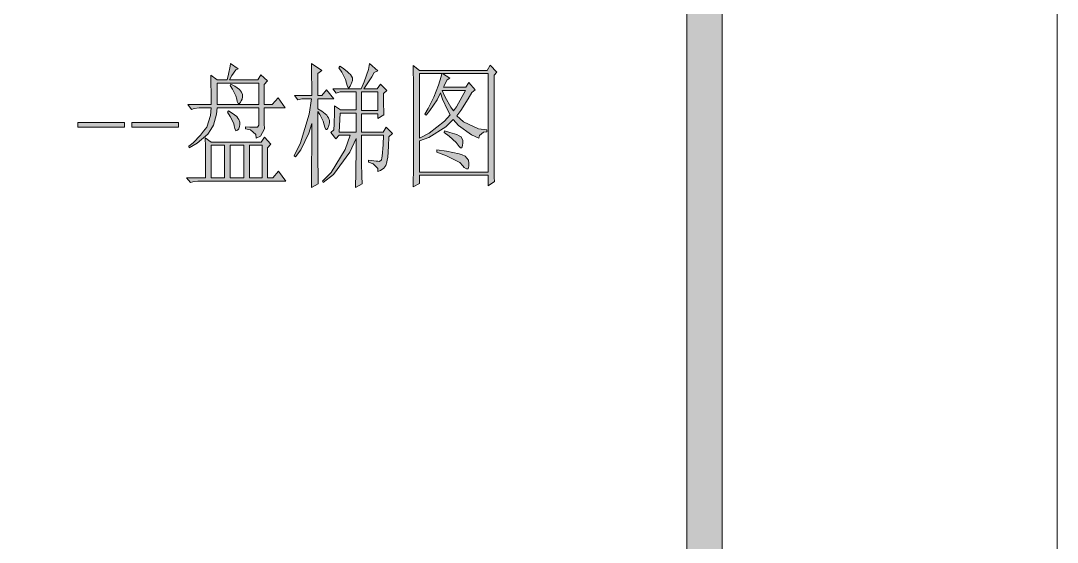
# Model space of a CAD drawing. Header units: millimetres. Extents: x 0 to 829, y 0 to 586.
# Drawn here: x 800.19 to 829.15, y 25.68 to 40.25 of the extents above; entities that cross this region are included whole.
import ezdxf

# ---------------------------------------------------------------- set-up
doc = ezdxf.new("R2010")
doc.units = ezdxf.units.MM

msp = doc.modelspace()

# ---------------------------------------------------------------- hatches: boundary and pattern name
h = msp.add_hatch(color=0)
h.dxf.hatch_style = 2
h.paths.add_polyline_path([(819.788528, 9.36625), (818.80075, 10.3505), (818.80075, 575.281778), (819.788528, 576.266028)])
h = msp.add_hatch(color=0)
h.paths.add_polyline_path([(805.501028, 38.727944), (805.677417, 38.597417), (805.959639, 38.597417), (805.998444, 38.752639), (806.047833, 38.978417), (806.054889, 39.0525), (806.266556, 38.907861), (806.206583, 38.876111), (806.090167, 38.720889), (806.030194, 38.597417), (806.820417, 38.597417), (806.901556, 38.742056), (807.088528, 38.565667), (806.996806, 38.463361), (806.996806, 37.905972), (807.219056, 37.905972), (807.384861, 38.096472), (807.585944, 37.817778), (806.996806, 37.817778), (806.996806, 37.376806), (807.007389, 37.228639), (806.8945, 37.0205), (806.771028, 36.964056), (806.760444, 37.066361), (806.612278, 37.196889), (806.478222, 37.228639), (806.478222, 37.288611), (806.594639, 37.278028), (806.746333, 37.270972), (806.778083, 37.270972), (806.809833, 37.270972), (806.841583, 37.330944), (806.841583, 37.390917), (806.841583, 37.817778), (805.677417, 37.817778), (805.663306, 37.634333), (805.575111, 37.327417), (805.501028, 37.207472), (805.423417, 37.084), (805.123556, 36.83), (804.897778, 36.699472), (804.887194, 36.741806), (805.010667, 36.837056), (805.218806, 37.048722), (805.303472, 37.161611), (805.391667, 37.2745), (805.493972, 37.602583), (805.511611, 37.817778), (805.250556, 37.817778), (805.176472, 37.817778), (805.035361, 37.796611), (804.968333, 37.771917), (804.8625, 37.905972), (805.511611, 37.905972), (805.511611, 38.156444), (805.504556, 38.565667)])
h.paths.add_polyline_path([(805.677417, 38.509222), (805.677417, 37.905972), (806.841583, 37.905972), (806.841583, 38.509222)])
h = msp.add_hatch(color=0)
h.dxf.hatch_style = 2
h.paths.add_polyline_path([(808.492583, 36.41725), (808.492583, 36.314944), (808.499639, 35.951583), (808.503167, 35.694056), (808.316194, 35.59175), (808.319722, 36.025667), (808.326778, 36.918194), (808.326778, 37.373278), (808.245639, 37.108694), (808.016333, 36.646556), (807.868167, 36.445472), (807.832889, 36.477222), (808.009278, 36.837056), (808.249167, 37.634333), (808.316194, 38.06825), (808.044556, 38.06825), (807.938722, 38.0365), (807.843472, 38.156444), (808.326778, 38.156444), (808.326778, 38.346944), (808.319722, 38.794972), (808.316194, 39.0525), (808.609, 38.862), (808.492583, 38.773806), (808.492583, 38.156444), (808.609, 38.156444), (808.739528, 38.318722), (808.940611, 38.06825), (808.492583, 38.06825), (808.492583, 37.786028), (808.605472, 37.722528), (808.743056, 37.613167), (808.76775, 37.574361), (808.795972, 37.532028), (808.820667, 37.465), (808.820667, 37.43325), (808.820667, 37.397972), (808.806556, 37.323889), (808.792444, 37.285083), (808.778333, 37.249806), (808.750111, 37.214528), (808.739528, 37.214528), (808.721889, 37.214528), (808.686611, 37.278028), (808.668972, 37.345056), (808.64075, 37.440306), (808.552556, 37.627278), (808.492583, 37.715472)])
h = msp.add_hatch(color=0)
h.paths.add_polyline_path([(810.330556, 38.212889), (810.330556, 37.962417), (810.337611, 37.669611), (810.341139, 37.62375), (810.175333, 37.521444), (810.175333, 37.651972), (809.716722, 37.651972), (809.716722, 37.136917), (810.319972, 37.136917), (810.401111, 37.270972), (810.5775, 37.094583), (810.48225, 37.006389), (810.471667, 36.748861), (810.446972, 36.427833), (810.436389, 36.364333), (810.425806, 36.300833), (810.390528, 36.202056), (810.365833, 36.166778), (810.341139, 36.127972), (810.249417, 36.064472), (810.175333, 36.032722), (810.175333, 36.120917), (810.041278, 36.254972), (809.907222, 36.297306), (809.907222, 36.357278), (809.995417, 36.343167), (810.125944, 36.325528), (810.171806, 36.322), (810.214139, 36.318472), (810.270583, 36.364333), (810.284694, 36.41725), (810.295278, 36.466639), (810.319972, 36.784139), (810.330556, 37.048722), (809.716722, 37.048722), (809.716722, 36.459583), (809.716722, 36.283194), (809.723778, 35.902194), (809.730833, 35.694056), (809.550917, 35.59175), (809.557972, 36.0045), (809.565028, 36.688889), (809.565028, 36.960528), (809.392167, 36.572472), (808.933556, 35.951583), (808.644278, 35.725806), (808.623111, 35.768139), (808.870056, 36.011556), (809.258111, 36.653611), (809.399222, 37.048722), (809.092306, 37.048722), (808.997056, 36.946417), (808.855944, 37.122806), (808.940611, 37.196889), (808.951194, 37.359167), (808.961778, 37.697833), (808.961778, 37.874222), (809.127583, 37.757806), (809.565028, 37.757806), (809.565028, 38.25875), (809.117, 38.25875), (809.011167, 38.227), (808.915917, 38.346944), (809.706139, 38.346944), (809.787278, 38.537444), (809.907222, 38.890222), (809.9425, 39.0525), (810.175333, 38.847889), (810.0695, 38.802028), (809.998944, 38.685611), (809.854306, 38.456306), (809.776694, 38.346944), (810.154167, 38.346944), (810.249417, 38.477472), (810.425806, 38.301083)])
h.paths.add_polyline_path([(809.117, 37.669611), (809.092306, 37.136917), (809.565028, 37.136917), (809.565028, 37.669611)])
h.paths.add_polyline_path([(809.716722, 38.25875), (809.716722, 37.743694), (810.175333, 37.743694), (810.175333, 38.25875)])
h = msp.add_hatch(color=0)
h.dxf.hatch_style = 2
h.paths.add_polyline_path([(809.106417, 38.978417), (809.187556, 38.929028), (809.318083, 38.833778), (809.363944, 38.787917), (809.409806, 38.745583), (809.459194, 38.653861), (809.459194, 38.611528), (809.459194, 38.583306), (809.438028, 38.509222), (809.416861, 38.463361), (809.395694, 38.421028), (809.363944, 38.375167), (809.353361, 38.375167), (809.33925, 38.375167), (809.311028, 38.442194), (809.293389, 38.509222), (809.268694, 38.604472), (809.162861, 38.816139), (809.081722, 38.936083)])
h = msp.add_hatch(color=0)
h.paths.add_polyline_path([(813.417361, 38.727944), (813.417361, 36.286722), (813.417361, 36.138556), (813.424417, 35.873972), (813.427944, 35.754028), (813.251556, 35.637611), (813.251556, 35.930417), (811.332444, 35.930417), (811.332444, 35.697583), (811.156056, 35.609389), (811.159583, 35.754028), (811.166639, 36.057417), (811.166639, 36.212639), (811.166639, 38.435139), (811.166639, 38.562139), (811.159583, 38.840833), (811.156056, 38.996056), (811.332444, 38.862), (813.230389, 38.862), (813.311528, 39.010167), (813.4985, 38.816139)])
h.paths.add_polyline_path([(811.332444, 36.022139), (813.251556, 36.022139), (813.251556, 38.773806), (811.978028, 38.773806), (812.179111, 38.63975), (812.108556, 38.597417), (812.073278, 38.530389), (812.020361, 38.428083), (812.002722, 38.389278), (812.627139, 38.389278), (812.711806, 38.523333), (812.888194, 38.318722), (812.792944, 38.244639), (812.694167, 38.06825), (812.486028, 37.743694), (812.380194, 37.595528), (812.563639, 37.426194), (812.979917, 37.228639), (813.216278, 37.196889), (813.216278, 37.140444), (813.128083, 37.133389), (813.015194, 37.045194), (812.994028, 36.964056), (812.785889, 37.059306), (812.426056, 37.323889), (812.274361, 37.493222), (812.06975, 37.285083), (811.597028, 36.985222), (811.332444, 36.889972)])
h.paths.add_polyline_path([(811.332444, 38.773806), (811.332444, 36.964056), (811.607611, 37.108694), (812.038, 37.440306), (812.193222, 37.62375), (812.115611, 37.757806), (811.978028, 38.061194), (811.921583, 38.230528), (811.826333, 38.043556), (811.62525, 37.736639), (811.519417, 37.609639), (811.484139, 37.641389), (811.579389, 37.796611), (811.738139, 38.114111), (811.801639, 38.279917), (811.868667, 38.445722), (811.94275, 38.692667), (811.956861, 38.773806)])
h.paths.add_polyline_path([(811.967444, 38.301083), (812.052111, 38.117639), (812.210861, 37.831889), (812.284944, 37.729583), (812.369611, 37.846), (812.531889, 38.13175), (812.616556, 38.301083)])
h = msp.add_hatch(color=0)
h.dxf.hatch_style = 2
h.paths.add_polyline_path([(806.065472, 38.477472), (806.171306, 38.421028), (806.305361, 38.325778), (806.337111, 38.286972), (806.365333, 38.251694), (806.393556, 38.184667), (806.393556, 38.156444), (806.393556, 38.124694), (806.375917, 38.057667), (806.35475, 38.015333), (806.333583, 37.976528), (806.301833, 37.934194), (806.287722, 37.934194), (806.270083, 37.934194), (806.241861, 37.994167), (806.231278, 38.054139), (806.206583, 38.149389), (806.111333, 38.339889), (806.040778, 38.435139)])
h = msp.add_hatch(color=0)
h.dxf.hatch_style = 2
h.paths.add_polyline_path([(805.994917, 37.729583), (806.10075, 37.669611), (806.231278, 37.570833), (806.2595, 37.5285), (806.284194, 37.489694), (806.312417, 37.412083), (806.312417, 37.373278), (806.312417, 37.352111), (806.301833, 37.295667), (806.294778, 37.263917), (806.284194, 37.232167), (806.252444, 37.189833), (806.231278, 37.182778), (806.206583, 37.175722), (806.171306, 37.24275), (806.160722, 37.316833), (806.143083, 37.380333), (806.047833, 37.574361), (805.970222, 37.697833)])
h = msp.add_hatch(color=0)
h.dxf.hatch_style = 2
h.paths.add_polyline_path([(801.789806, 37.270972), (801.789806, 37.4015), (803.095083, 37.4015), (803.095083, 37.270972)])
h = msp.add_hatch(color=0)
h.dxf.hatch_style = 2
h.paths.add_polyline_path([(803.296167, 37.270972), (803.296167, 37.4015), (804.604972, 37.4015), (804.604972, 37.270972)])
h = msp.add_hatch(color=0)
h.dxf.hatch_style = 2
h.paths.add_polyline_path([(812.038, 37.168667), (812.179111, 37.129861), (812.380194, 37.066361), (812.440167, 37.034611), (812.496611, 37.006389), (812.549528, 36.907611), (812.546, 36.837056), (812.538944, 36.7665), (812.51425, 36.699472), (812.496611, 36.699472), (812.478972, 36.699472), (812.440167, 36.73475), (812.415472, 36.770028), (812.3555, 36.844111), (812.161472, 37.0205), (812.027417, 37.122806)])
h = msp.add_hatch(color=0)
h.paths.add_polyline_path([(805.356389, 35.856333), (805.356389, 36.173833), (805.352861, 36.73475), (805.345806, 36.978167), (805.511611, 36.858222), (806.912139, 36.858222), (807.007389, 36.992278), (807.183778, 36.79825), (807.088528, 36.695944), (807.088528, 35.856333), (807.233167, 35.856333), (807.395444, 36.046833), (807.596528, 35.768139), (805.215278, 35.768139), (805.141194, 35.768139), (805.000083, 35.746972), (804.933056, 35.725806), (804.827222, 35.856333)])
h.paths.add_polyline_path([(806.040778, 36.770028), (806.040778, 35.856333), (806.428833, 35.856333), (806.428833, 36.770028)])
h.paths.add_polyline_path([(805.511611, 36.770028), (805.511611, 35.856333), (805.889083, 35.856333), (805.889083, 36.770028)])
h.paths.add_polyline_path([(806.584056, 36.770028), (806.584056, 35.856333), (806.936833, 35.856333), (806.936833, 36.770028)])
h = msp.add_hatch(color=0)
h.dxf.hatch_style = 2
h.paths.add_polyline_path([(811.81575, 36.6395), (812.087389, 36.600694), (812.443694, 36.530139), (812.528361, 36.498389), (812.613028, 36.466639), (812.70475, 36.350222), (812.711806, 36.269083), (812.715333, 36.187944), (812.694167, 36.110333), (812.662417, 36.110333), (812.644778, 36.110333), (812.584806, 36.152667), (812.546, 36.198528), (812.457806, 36.286722), (812.090917, 36.477222), (811.81575, 36.579528)])

# ---------------------------------------------------------------- linework, layer by layer
at = {"color": 0, "lineweight": 0}
for points in [[(0, 0), (0, 585.632278), (829.154778, 585.632278), (829.154778, 0)], [(819.788528, 9.36625), (818.80075, 10.3505), (818.80075, 575.281778), (819.788528, 576.266028)], [(805.501028, 38.727944), (805.677417, 38.597417), (805.959639, 38.597417), (805.998444, 38.752639), (806.047833, 38.978417), (806.054889, 39.0525), (806.266556, 38.907861), (806.206583, 38.876111), (806.090167, 38.720889), (806.030194, 38.597417), (806.820417, 38.597417), (806.901556, 38.742056), (807.088528, 38.565667), (806.996806, 38.463361), (806.996806, 37.905972), (807.219056, 37.905972), (807.384861, 38.096472), (807.585944, 37.817778), (806.996806, 37.817778), (806.996806, 37.376806), (807.007389, 37.228639), (806.8945, 37.0205), (806.771028, 36.964056), (806.760444, 37.066361), (806.612278, 37.196889), (806.478222, 37.228639), (806.478222, 37.288611), (806.594639, 37.278028), (806.746333, 37.270972), (806.778083, 37.270972), (806.809833, 37.270972), (806.841583, 37.330944), (806.841583, 37.390917), (806.841583, 37.817778), (805.677417, 37.817778), (805.663306, 37.634333), (805.575111, 37.327417), (805.501028, 37.207472), (805.423417, 37.084), (805.123556, 36.83), (804.897778, 36.699472), (804.887194, 36.741806), (805.010667, 36.837056), (805.218806, 37.048722), (805.303472, 37.161611), (805.391667, 37.2745), (805.493972, 37.602583), (805.511611, 37.817778), (805.250556, 37.817778), (805.176472, 37.817778), (805.035361, 37.796611), (804.968333, 37.771917), (804.8625, 37.905972), (805.511611, 37.905972), (805.511611, 38.156444), (805.504556, 38.565667)], [(808.492583, 36.41725), (808.492583, 36.314944), (808.499639, 35.951583), (808.503167, 35.694056), (808.316194, 35.59175), (808.319722, 36.025667), (808.326778, 36.918194), (808.326778, 37.373278), (808.245639, 37.108694), (808.016333, 36.646556), (807.868167, 36.445472), (807.832889, 36.477222), (808.009278, 36.837056), (808.249167, 37.634333), (808.316194, 38.06825), (808.044556, 38.06825), (807.938722, 38.0365), (807.843472, 38.156444), (808.326778, 38.156444), (808.326778, 38.346944), (808.319722, 38.794972), (808.316194, 39.0525), (808.609, 38.862), (808.492583, 38.773806), (808.492583, 38.156444), (808.609, 38.156444), (808.739528, 38.318722), (808.940611, 38.06825), (808.492583, 38.06825), (808.492583, 37.786028), (808.605472, 37.722528), (808.743056, 37.613167), (808.76775, 37.574361), (808.795972, 37.532028), (808.820667, 37.465), (808.820667, 37.43325), (808.820667, 37.397972), (808.806556, 37.323889), (808.792444, 37.285083), (808.778333, 37.249806), (808.750111, 37.214528), (808.739528, 37.214528), (808.721889, 37.214528), (808.686611, 37.278028), (808.668972, 37.345056), (808.64075, 37.440306), (808.552556, 37.627278), (808.492583, 37.715472)], [(810.330556, 38.212889), (810.330556, 37.962417), (810.337611, 37.669611), (810.341139, 37.62375), (810.175333, 37.521444), (810.175333, 37.651972), (809.716722, 37.651972), (809.716722, 37.136917), (810.319972, 37.136917), (810.401111, 37.270972), (810.5775, 37.094583), (810.48225, 37.006389), (810.471667, 36.748861), (810.446972, 36.427833), (810.436389, 36.364333), (810.425806, 36.300833), (810.390528, 36.202056), (810.365833, 36.166778), (810.341139, 36.127972), (810.249417, 36.064472), (810.175333, 36.032722), (810.175333, 36.120917), (810.041278, 36.254972), (809.907222, 36.297306), (809.907222, 36.357278), (809.995417, 36.343167), (810.125944, 36.325528), (810.171806, 36.322), (810.214139, 36.318472), (810.270583, 36.364333), (810.284694, 36.41725), (810.295278, 36.466639), (810.319972, 36.784139), (810.330556, 37.048722), (809.716722, 37.048722), (809.716722, 36.459583), (809.716722, 36.283194), (809.723778, 35.902194), (809.730833, 35.694056), (809.550917, 35.59175), (809.557972, 36.0045), (809.565028, 36.688889), (809.565028, 36.960528), (809.392167, 36.572472), (808.933556, 35.951583), (808.644278, 35.725806), (808.623111, 35.768139), (808.870056, 36.011556), (809.258111, 36.653611), (809.399222, 37.048722), (809.092306, 37.048722), (808.997056, 36.946417), (808.855944, 37.122806), (808.940611, 37.196889), (808.951194, 37.359167), (808.961778, 37.697833), (808.961778, 37.874222), (809.127583, 37.757806), (809.565028, 37.757806), (809.565028, 38.25875), (809.117, 38.25875), (809.011167, 38.227), (808.915917, 38.346944), (809.706139, 38.346944), (809.787278, 38.537444), (809.907222, 38.890222), (809.9425, 39.0525), (810.175333, 38.847889), (810.0695, 38.802028), (809.998944, 38.685611), (809.854306, 38.456306), (809.776694, 38.346944), (810.154167, 38.346944), (810.249417, 38.477472), (810.425806, 38.301083)], [(809.106417, 38.978417), (809.187556, 38.929028), (809.318083, 38.833778), (809.363944, 38.787917), (809.409806, 38.745583), (809.459194, 38.653861), (809.459194, 38.611528), (809.459194, 38.583306), (809.438028, 38.509222), (809.416861, 38.463361), (809.395694, 38.421028), (809.363944, 38.375167), (809.353361, 38.375167), (809.33925, 38.375167), (809.311028, 38.442194), (809.293389, 38.509222), (809.268694, 38.604472), (809.162861, 38.816139), (809.081722, 38.936083)], [(813.417361, 38.727944), (813.417361, 36.286722), (813.417361, 36.138556), (813.424417, 35.873972), (813.427944, 35.754028), (813.251556, 35.637611), (813.251556, 35.930417), (811.332444, 35.930417), (811.332444, 35.697583), (811.156056, 35.609389), (811.159583, 35.754028), (811.166639, 36.057417), (811.166639, 36.212639), (811.166639, 38.435139), (811.166639, 38.562139), (811.159583, 38.840833), (811.156056, 38.996056), (811.332444, 38.862), (813.230389, 38.862), (813.311528, 39.010167), (813.4985, 38.816139)], [(811.332444, 36.022139), (813.251556, 36.022139), (813.251556, 38.773806), (811.978028, 38.773806), (812.179111, 38.63975), (812.108556, 38.597417), (812.073278, 38.530389), (812.020361, 38.428083), (812.002722, 38.389278), (812.627139, 38.389278), (812.711806, 38.523333), (812.888194, 38.318722), (812.792944, 38.244639), (812.694167, 38.06825), (812.486028, 37.743694), (812.380194, 37.595528), (812.563639, 37.426194), (812.979917, 37.228639), (813.216278, 37.196889), (813.216278, 37.140444), (813.128083, 37.133389), (813.015194, 37.045194), (812.994028, 36.964056), (812.785889, 37.059306), (812.426056, 37.323889), (812.274361, 37.493222), (812.06975, 37.285083), (811.597028, 36.985222), (811.332444, 36.889972)], [(811.332444, 38.773806), (811.332444, 36.964056), (811.607611, 37.108694), (812.038, 37.440306), (812.193222, 37.62375), (812.115611, 37.757806), (811.978028, 38.061194), (811.921583, 38.230528), (811.826333, 38.043556), (811.62525, 37.736639), (811.519417, 37.609639), (811.484139, 37.641389), (811.579389, 37.796611), (811.738139, 38.114111), (811.801639, 38.279917), (811.868667, 38.445722), (811.94275, 38.692667), (811.956861, 38.773806)], [(805.677417, 38.509222), (805.677417, 37.905972), (806.841583, 37.905972), (806.841583, 38.509222)], [(806.065472, 38.477472), (806.171306, 38.421028), (806.305361, 38.325778), (806.337111, 38.286972), (806.365333, 38.251694), (806.393556, 38.184667), (806.393556, 38.156444), (806.393556, 38.124694), (806.375917, 38.057667), (806.35475, 38.015333), (806.333583, 37.976528), (806.301833, 37.934194), (806.287722, 37.934194), (806.270083, 37.934194), (806.241861, 37.994167), (806.231278, 38.054139), (806.206583, 38.149389), (806.111333, 38.339889), (806.040778, 38.435139)], [(809.716722, 38.25875), (809.716722, 37.743694), (810.175333, 37.743694), (810.175333, 38.25875)], [(811.967444, 38.301083), (812.052111, 38.117639), (812.210861, 37.831889), (812.284944, 37.729583), (812.369611, 37.846), (812.531889, 38.13175), (812.616556, 38.301083)], [(805.994917, 37.729583), (806.10075, 37.669611), (806.231278, 37.570833), (806.2595, 37.5285), (806.284194, 37.489694), (806.312417, 37.412083), (806.312417, 37.373278), (806.312417, 37.352111), (806.301833, 37.295667), (806.294778, 37.263917), (806.284194, 37.232167), (806.252444, 37.189833), (806.231278, 37.182778), (806.206583, 37.175722), (806.171306, 37.24275), (806.160722, 37.316833), (806.143083, 37.380333), (806.047833, 37.574361), (805.970222, 37.697833)], [(809.117, 37.669611), (809.092306, 37.136917), (809.565028, 37.136917), (809.565028, 37.669611)], [(801.789806, 37.270972), (801.789806, 37.4015), (803.095083, 37.4015), (803.095083, 37.270972)], [(803.296167, 37.270972), (803.296167, 37.4015), (804.604972, 37.4015), (804.604972, 37.270972)], [(812.038, 37.168667), (812.179111, 37.129861), (812.380194, 37.066361), (812.440167, 37.034611), (812.496611, 37.006389), (812.549528, 36.907611), (812.546, 36.837056), (812.538944, 36.7665), (812.51425, 36.699472), (812.496611, 36.699472), (812.478972, 36.699472), (812.440167, 36.73475), (812.415472, 36.770028), (812.3555, 36.844111), (812.161472, 37.0205), (812.027417, 37.122806)], [(805.356389, 35.856333), (805.356389, 36.173833), (805.352861, 36.73475), (805.345806, 36.978167), (805.511611, 36.858222), (806.912139, 36.858222), (807.007389, 36.992278), (807.183778, 36.79825), (807.088528, 36.695944), (807.088528, 35.856333), (807.233167, 35.856333), (807.395444, 36.046833), (807.596528, 35.768139), (805.215278, 35.768139), (805.141194, 35.768139), (805.000083, 35.746972), (804.933056, 35.725806), (804.827222, 35.856333)], [(805.511611, 36.770028), (805.511611, 35.856333), (805.889083, 35.856333), (805.889083, 36.770028)], [(806.040778, 36.770028), (806.040778, 35.856333), (806.428833, 35.856333), (806.428833, 36.770028)], [(806.584056, 36.770028), (806.584056, 35.856333), (806.936833, 35.856333), (806.936833, 36.770028)], [(811.81575, 36.6395), (812.087389, 36.600694), (812.443694, 36.530139), (812.528361, 36.498389), (812.613028, 36.466639), (812.70475, 36.350222), (812.711806, 36.269083), (812.715333, 36.187944), (812.694167, 36.110333), (812.662417, 36.110333), (812.644778, 36.110333), (812.584806, 36.152667), (812.546, 36.198528), (812.457806, 36.286722), (812.090917, 36.477222), (811.81575, 36.579528)]]:
    msp.add_lwpolyline(points, close=True, dxfattribs=at)

doc.saveas('drawing.dxf')
